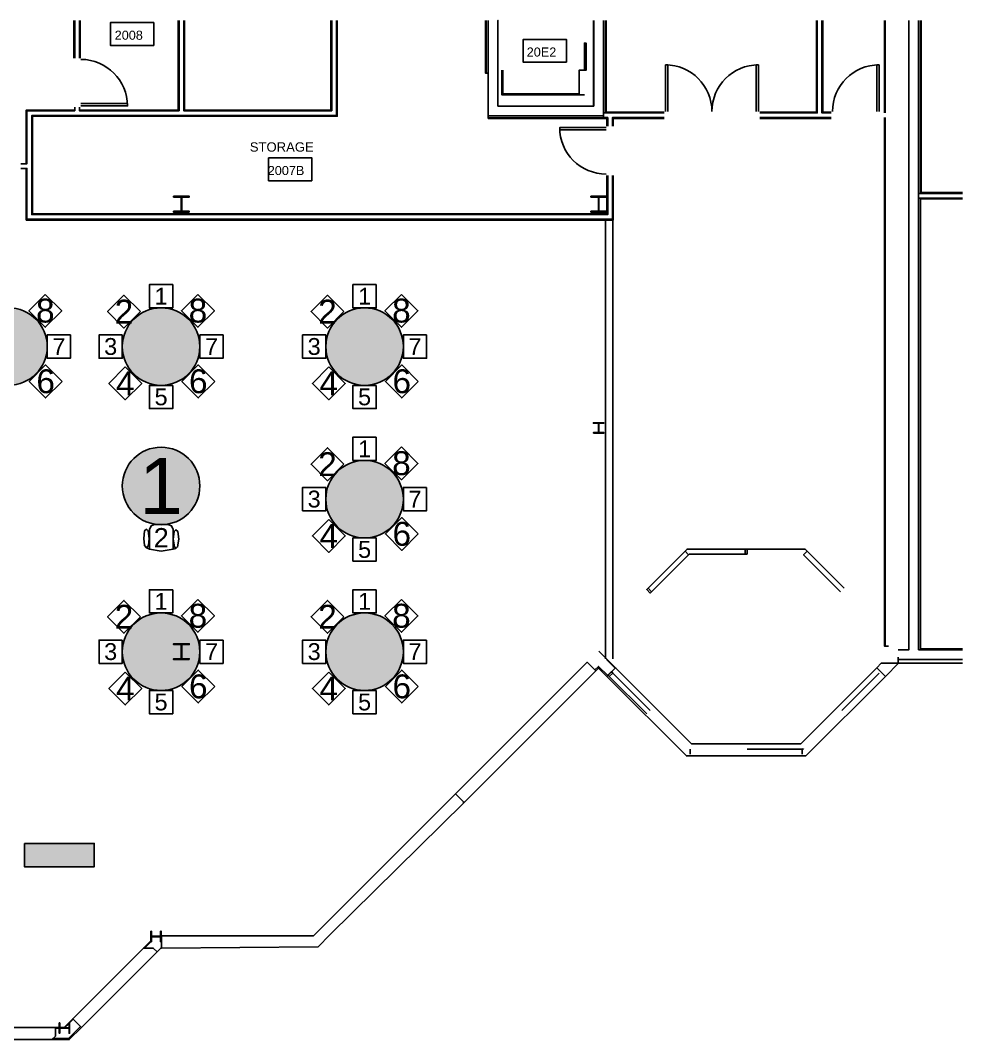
# Model space of a CAD drawing. Header units: metres. Extents: x -12.5 to 31.8, y -8.9 to 12.4.
# Drawn here: x 13.23 to 31.76, y -7.63 to 12.41 of the extents above; entities that cross this region are included whole.
import ezdxf

# ---------------------------------------------------------------- set-up
doc = ezdxf.new("R2010")
doc.units = ezdxf.units.M
doc.header["$MEASUREMENT"] = 0
for name, color, linetype in [('[labels]', 7, 'Continuous'), ('building', 7, 'Continuous'), ('building3', 7, 'Continuous'), ('Layer 14', 7, 'Continuous')]:
    doc.layers.add(name, color=color, linetype=linetype)
doc.styles.add('Arial', font='Arial.ttf')

msp = doc.modelspace()

# ---------------------------------------------------------------- hatches: boundary and pattern name
at = {"layer": 'Layer 14', "lineweight": 0, "true_color": 0xd5a6bd, "transparency": 33554687}
h = msp.add_hatch(color=9, dxfattribs=at)
edge = h.paths.add_edge_path(flags=0)
edge.add_ellipse((13, 6), major_axis=(0.762, 0), ratio=1, start_angle=0.0057, end_angle=360, ccw=False)
edge.add_line((13.762, 6), (13.762, 6))
h = msp.add_hatch(color=9, dxfattribs=at)
edge = h.paths.add_edge_path(flags=0)
edge.add_ellipse((16, 6), major_axis=(0.762, 0), ratio=1, start_angle=0.0057, end_angle=360, ccw=False)
edge.add_line((16.762, 6), (16.762, 6))
h = msp.add_hatch(color=9, dxfattribs=at)
edge = h.paths.add_edge_path(flags=0)
edge.add_ellipse((20, 6), major_axis=(0.762, 0), ratio=1, start_angle=0.0057, end_angle=360, ccw=False)
edge.add_line((20.762, 6), (20.762, 6))
h = msp.add_hatch(color=9, dxfattribs=at)
edge = h.paths.add_edge_path(flags=0)
edge.add_ellipse((16, 3.259), major_axis=(0.762, 0), ratio=1, start_angle=0.0057, end_angle=360, ccw=False)
edge.add_line((16.762, 3.259), (16.762, 3.259))
h = msp.add_hatch(color=9, dxfattribs=at)
edge = h.paths.add_edge_path(flags=0)
edge.add_ellipse((20, 3), major_axis=(0.762, 0), ratio=1, start_angle=0.0057, end_angle=360, ccw=False)
edge.add_line((20.762, 3), (20.762, 3))
h = msp.add_hatch(color=9, dxfattribs=at)
edge = h.paths.add_edge_path(flags=0)
edge.add_ellipse((16, 0), major_axis=(0.762, 0), ratio=1, start_angle=0.0057, end_angle=360, ccw=False)
edge.add_line((16.762, 0), (16.762, 0))
h = msp.add_hatch(color=9, dxfattribs=at)
edge = h.paths.add_edge_path(flags=0)
edge.add_ellipse((20, 0), major_axis=(0.762, 0), ratio=1, start_angle=0.0057, end_angle=360, ccw=False)
edge.add_line((20.762, 0), (20.762, 0))
at = {"layer": 'Layer 14', "lineweight": 0, "true_color": 0x9fc5e8, "transparency": 33554687}
h = msp.add_hatch(color=151, dxfattribs=at)
h.dxf.hatch_style = 1
h.paths.add_polyline_path([(13.314, -3.771), (14.686, -3.771), (14.686, -4.229), (13.314, -4.229)])

# ---------------------------------------------------------------- linework, layer by layer
at = {"layer": 'building', "color": 18, "lineweight": 25, "true_color": 0x000000}
for points in [[(24.779, 9.367), (24.779, 8.596), (13.456, 8.596), (13.456, 10.544), (19.446, 10.544), (19.446, 12.415)], [(13.472, 8.596), (13.472, 10.528), (19.462, 10.528), (19.462, 12.415)], [(14.288, 12.415), (14.288, 11.672)], [(14.304, 11.672), (14.304, 12.415)], [(14.396, 11.672), (14.396, 12.415)], [(16.354, 12.415), (16.354, 10.636), (14.396, 10.636), (14.396, 10.707)], [(14.412, 11.672), (14.412, 12.415)], [(16.338, 12.415), (16.338, 10.652), (14.412, 10.652)], [(16.446, 12.415), (16.446, 10.636), (19.354, 10.636), (19.354, 12.415)], [(19.338, 12.415), (19.338, 10.652), (16.462, 10.652), (16.462, 12.415)], [(22.379, 12.415), (22.379, 11.374), (22.43, 11.374)], [(22.392, 11.374), (22.392, 12.415)], [(22.43, 12.415), (22.43, 11.374), (22.43, 10.487), (24.746, 10.487), (24.746, 10.488)], [(24.505, 12.415), (24.505, 10.728), (22.62, 10.728), (22.62, 12.415), (22.62, 10.728), (24.5, 10.728), (24.5, 12.415)], [(24.779, 10.332), (24.779, 10.504), (24.695, 10.504), (24.695, 12.415)], [(24.733, 12.415), (24.733, 10.595)], [(24.746, 10.611), (24.746, 12.415)], [(28.899, 12.415), (28.899, 10.595), (27.768, 10.595)], [(28.883, 12.415), (28.883, 10.611), (27.768, 10.611)], [(28.991, 12.415), (28.991, 10.595), (29.174, 10.595)], [(29.174, 10.611), (29.007, 10.611), (29.007, 12.415)], [(30.223, 10.595), (30.223, 10.611), (30.223, 12.415)], [(30.236, 12.415), (30.236, 10.595)], [(30.7, 12.415), (30.7, 0.07), (30.7, 0.038), (30.49, 0.038)], [(31.755, 0.038), (30.89, 0.038), (30.89, 12.415)], [(30.928, 9.011), (30.928, 12.415)], [(30.941, 9.027), (30.941, 12.415)], [(24.322, 11.967), (24.354, 11.967), (24.322, 11.967), (24.322, 11.434), (24.217, 11.434), (24.217, 10.967), (22.717, 10.967), (22.717, 11.434)], [(24.354, 11.967), (24.354, 11.434), (24.322, 11.434)], [(24.322, 10.948), (22.698, 10.948), (22.698, 11.434)], [(25.913, 11.539), (25.913, 10.624)], [(25.913, 11.539), (25.958, 11.539), (25.958, 10.624)], [(27.743, 10.624), (27.743, 11.539), (27.698, 11.539), (27.698, 10.624)], [(30.114, 10.624), (30.114, 11.539), (30.069, 11.539), (30.069, 10.624)], [(13.24, 9.596), (13.364, 9.596), (13.364, 10.636), (14.304, 10.636), (14.304, 10.707)], [(14.288, 10.652), (13.348, 10.652), (13.348, 9.612)], [(14.425, 10.732), (15.34, 10.732), (15.34, 10.777), (14.425, 10.777)], [(24.695, 10.538), (22.43, 10.538)], [(24.733, 10.504), (24.733, 10.5), (22.43, 10.5)], [(25.888, 10.595), (24.695, 10.595)], [(25.888, 10.611), (24.746, 10.611), (24.746, 10.595)], [(24.746, 10.504), (24.746, 10.488), (24.763, 10.488), (24.763, 10.332)], [(24.871, 10.332), (24.871, 10.504), (25.888, 10.504)], [(24.887, 10.332), (24.887, 10.488), (25.888, 10.488)], [(29.174, 10.504), (27.768, 10.504)], [(27.768, 10.488), (29.174, 10.488)], [(30.297, 0.108), (30.223, 0.108), (30.223, 10.488), (30.223, 10.504)], [(30.236, 10.504), (30.236, 0.108)], [(24.75, 10.307), (23.835, 10.307), (23.835, 10.262), (24.75, 10.262)], [(24.871, 9.367), (24.871, 8.504), (13.364, 8.504), (13.364, 9.504), (13.24, 9.504)], [(13.348, 9.488), (13.348, 8.488)], [(13.348, 8.697), (13.348, 8.488), (24.887, 8.488), (24.887, 9.367)], [(24.763, 9.367), (24.763, 8.612), (13.472, 8.612), (13.472, 8.697)], [(31.755, 9.027), (30.941, 9.027), (30.941, 9.011)], [(30.89, 9.011), (31.755, 9.011)], [(30.89, 8.919), (31.755, 8.919)], [(31.755, 0.057), (30.928, 0.057), (30.928, 8.919)], [(30.941, 8.903), (31.755, 8.903)], [(13.364, 8.504), (13.364, 8.697)], [(13.456, 8.596), (13.456, 8.697)], [(24.738, -0.139), (24.738, 8.488)], [(24.883, -0.139), (24.883, 8.488)], [(24.591, 4.297), (24.604, 4.31)], [(26.299, 1.977), (26.34, 2.018), (26.399, 2.018), (27.481, 2.018)], [(27.519, 2.018), (28.601, 2.018), (28.66, 2.018), (28.701, 1.977)], [(25.572, 1.25), (26.299, 1.977), (26.369, 1.906), (25.643, 1.18)], [(26.369, 1.906), (26.381, 1.919), (26.399, 1.919), (27.481, 1.919)], [(29.357, 1.18), (28.631, 1.906), (28.701, 1.977), (29.428, 1.25)], [(24.762, -0.485), (24.933, -0.315), (24.606, 0.012)], [(24.923, -0.324), (24.753, -0.154)], [(30.49, -0.108), (30.49, -0.228), (30.154, -0.228), (30.067, -0.315), (28.573, -1.809), (26.427, -1.809), (24.933, -0.315)], [(31.755, -0.152), (30.49, -0.152)], [(21.785, -2.797), (24.376, -0.206), (24.547, -0.377)], [(30.238, -0.485), (28.673, -2.05), (26.327, -2.05), (24.762, -0.485), (24.6, -0.323), (24.547, -0.377), (21.956, -2.967), (21.933, -2.945)], [(24.529, -0.359), (24.6, -0.288), (24.78, -0.468)], [(30.067, -0.315), (30.238, -0.485), (30.495, -0.228), (31.755, -0.228)], [(25.545, -1.224), (24.811, -0.49)], [(25.616, -1.153), (24.882, -0.419)], [(29.384, -1.153), (30.118, -0.419)], [(26.399, -2.018), (26.399, -1.919)], [(27.519, -1.919), (28.601, -1.919)], [(28.601, -1.919), (28.601, -2.018)], [(28.619, -1.919), (28.601, -1.919)], [(28.631, -1.906), (28.619, -1.919)], [(19.32, -5.567), (21.956, -2.967), (21.785, -2.797), (19.168, -5.415)], [(13.998, -7.387), (13.925, -7.387), (13.925, -7.557), (13.854, -7.628), (14.194, -7.628), (14.435, -7.388), (14.264, -7.217), (15.654, -5.828), (15.845, -5.828), (15.92, -5.903), (15.994, -5.828), (16.009, -5.828), (16.009, -5.587), (18.825, -5.587)], [(15.672, -5.828), (15.799, -5.702), (15.809, -5.702), (15.809, -5.604), (15.991, -5.604), (15.991, -5.702), (16.002, -5.702), (16.002, -5.498), (15.991, -5.498), (15.991, -5.596), (15.809, -5.596), (15.809, -5.498), (15.799, -5.498), (15.799, -5.702)], [(19.32, -5.567), (19.085, -5.803), (16.009, -5.828)], [(19.168, -5.415), (18.995, -5.587), (18.825, -5.587)], [(8.802, -5.683), (8.946, -5.828), (10.335, -7.217), (10.165, -7.388), (10.406, -7.628), (10.746, -7.628), (10.675, -7.557), (10.675, -7.387), (13.925, -7.387)], [(15.799, -5.683), (15.654, -5.828)], [(15.92, -5.903), (14.435, -7.387)], [(13.998, -7.4), (13.925, -7.4)], [(14.201, -7.298), (14.191, -7.298), (14.191, -7.396), (14.009, -7.396), (14.009, -7.298), (13.998, -7.298), (13.998, -7.502), (14.009, -7.502), (14.009, -7.404), (14.191, -7.404), (14.191, -7.502), (14.201, -7.502), (14.201, -7.298), (14.274, -7.226)], [(14.264, -7.217), (14.095, -7.387), (14.009, -7.387)], [(14.104, -7.396), (14.191, -7.309)], [(14.159, -7.628), (14.417, -7.37)], [(14.184, -7.603), (13.879, -7.603)], [(13.854, -7.628), (10.746, -7.628)]]:
    msp.add_lwpolyline(points, dxfattribs=at)
for points in [[(15.855, 11.922), (15.855, 12.372), (15.005, 12.372), (15.005, 11.922)], [(23.969, 11.591), (23.969, 12.041), (23.119, 12.041), (23.119, 11.591)], [(18.964, 9.261), (18.964, 9.711), (18.114, 9.711), (18.114, 9.261)], [(16.553, 8.643), (16.553, 8.661), (16.406, 8.661), (16.406, 8.939), (16.553, 8.939), (16.553, 8.957), (16.247, 8.957), (16.247, 8.939), (16.394, 8.939), (16.394, 8.661), (16.247, 8.661), (16.247, 8.643)], [(24.753, 8.644), (24.753, 8.661), (24.605, 8.661), (24.605, 8.939), (24.753, 8.939), (24.753, 8.956), (24.448, 8.956), (24.448, 8.939), (24.595, 8.939), (24.595, 8.661), (24.448, 8.661), (24.448, 8.644)], [(24.498, 4.297), (24.702, 4.297), (24.702, 4.31), (24.604, 4.31), (24.604, 4.491), (24.702, 4.491), (24.702, 4.503), (24.498, 4.503), (24.498, 4.491), (24.596, 4.491), (24.596, 4.31), (24.498, 4.31)], [(27.481, 1.919), (27.481, 2.018), (27.519, 2.018), (27.519, 1.919)], [(25.572, 1.25), (25.643, 1.18), (25.616, 1.153), (25.545, 1.224)], [(16.552, -0.156), (16.552, -0.139), (16.405, -0.139), (16.405, 0.139), (16.552, 0.139), (16.552, 0.156), (16.247, 0.156), (16.247, 0.139), (16.395, 0.139), (16.395, -0.139), (16.247, -0.139), (16.247, -0.156)], [(24.811, -0.49), (24.882, -0.419), (24.855, -0.392), (24.784, -0.463)]]:
    msp.add_lwpolyline(points, close=True, dxfattribs=at)
for centre, start, end in [((14.425, 10.732), 0, 90), ((25.913, 10.624), 0, 90), ((27.743, 10.624), 90, 180), ((30.114, 10.624), 90, 180), ((24.75, 10.307), 180, -90)]:
    msp.add_arc(centre, 0.915, start, end, dxfattribs=at)
at = {"layer": 'building3', "color": 18, "lineweight": 25, "true_color": 0x000000}
for points in [[(24.779, 9.367), (24.779, 8.596), (13.456, 8.596), (13.456, 10.544), (19.446, 10.544), (19.446, 12.415)], [(13.472, 8.596), (13.472, 10.528), (19.462, 10.528), (19.462, 12.415)], [(14.288, 12.415), (14.288, 11.672)], [(14.304, 11.672), (14.304, 12.415)], [(14.396, 11.672), (14.396, 12.415)], [(16.354, 12.415), (16.354, 10.636), (14.396, 10.636), (14.396, 10.707)], [(14.412, 11.672), (14.412, 12.415)], [(16.338, 12.415), (16.338, 10.652), (14.412, 10.652)], [(16.446, 12.415), (16.446, 10.636), (19.354, 10.636), (19.354, 12.415)], [(19.338, 12.415), (19.338, 10.652), (16.462, 10.652), (16.462, 12.415)], [(22.379, 12.415), (22.379, 11.374), (22.43, 11.374)], [(22.392, 11.374), (22.392, 12.415)], [(22.43, 12.415), (22.43, 11.374), (22.43, 10.487), (24.746, 10.487), (24.746, 10.488)], [(24.505, 12.415), (24.505, 10.728), (22.62, 10.728), (22.62, 12.415), (22.62, 10.728), (24.5, 10.728), (24.5, 12.415)], [(24.779, 10.332), (24.779, 10.504), (24.695, 10.504), (24.695, 12.415)], [(24.733, 12.415), (24.733, 10.595)], [(24.746, 10.611), (24.746, 12.415)], [(28.899, 12.415), (28.899, 10.595), (27.768, 10.595)], [(28.883, 12.415), (28.883, 10.611), (27.768, 10.611)], [(28.991, 12.415), (28.991, 10.595), (29.174, 10.595)], [(29.174, 10.611), (29.007, 10.611), (29.007, 12.415)], [(30.223, 10.595), (30.223, 10.611), (30.223, 12.415)], [(30.236, 12.415), (30.236, 10.595)], [(30.7, 12.415), (30.7, 0.07), (30.7, 0.038), (30.49, 0.038)], [(31.755, 0.038), (30.89, 0.038), (30.89, 12.415)], [(30.928, 9.011), (30.928, 12.415)], [(30.941, 9.027), (30.941, 12.415)], [(24.322, 11.967), (24.354, 11.967), (24.322, 11.967), (24.322, 11.434), (24.217, 11.434), (24.217, 10.967), (22.717, 10.967), (22.717, 11.434)], [(24.354, 11.967), (24.354, 11.434), (24.322, 11.434)], [(24.322, 10.948), (22.698, 10.948), (22.698, 11.434)], [(25.913, 11.539), (25.913, 10.624)], [(25.913, 11.539), (25.958, 11.539), (25.958, 10.624)], [(27.743, 10.624), (27.743, 11.539), (27.698, 11.539), (27.698, 10.624)], [(30.114, 10.624), (30.114, 11.539), (30.069, 11.539), (30.069, 10.624)], [(13.24, 9.596), (13.364, 9.596), (13.364, 10.636), (14.304, 10.636), (14.304, 10.707)], [(14.288, 10.652), (13.348, 10.652), (13.348, 9.612)], [(14.425, 10.732), (15.34, 10.732), (15.34, 10.777), (14.425, 10.777)], [(24.695, 10.538), (22.43, 10.538)], [(24.733, 10.504), (24.733, 10.5), (22.43, 10.5)], [(25.888, 10.595), (24.695, 10.595)], [(25.888, 10.611), (24.746, 10.611), (24.746, 10.595)], [(24.746, 10.504), (24.746, 10.488), (24.763, 10.488), (24.763, 10.332)], [(24.871, 10.332), (24.871, 10.504), (25.888, 10.504)], [(24.887, 10.332), (24.887, 10.488), (25.888, 10.488)], [(29.174, 10.504), (27.768, 10.504)], [(27.768, 10.488), (29.174, 10.488)], [(30.297, 0.108), (30.223, 0.108), (30.223, 10.488), (30.223, 10.504)], [(30.236, 10.504), (30.236, 0.108)], [(24.75, 10.307), (23.835, 10.307), (23.835, 10.262), (24.75, 10.262)], [(24.871, 9.367), (24.871, 8.504), (13.364, 8.504), (13.364, 9.504), (13.24, 9.504)], [(13.348, 9.488), (13.348, 8.488)], [(13.348, 8.697), (13.348, 8.488), (24.887, 8.488), (24.887, 9.367)], [(24.763, 9.367), (24.763, 8.612), (13.472, 8.612), (13.472, 8.697)], [(31.755, 9.027), (30.941, 9.027), (30.941, 9.011)], [(30.89, 9.011), (31.755, 9.011)], [(30.89, 8.919), (31.755, 8.919)], [(31.755, 0.057), (30.928, 0.057), (30.928, 8.919)], [(30.941, 8.903), (31.755, 8.903)], [(13.364, 8.504), (13.364, 8.697)], [(13.456, 8.596), (13.456, 8.697)], [(24.738, -0.139), (24.738, 8.488)], [(24.883, -0.139), (24.883, 8.488)], [(24.591, 4.297), (24.604, 4.31)], [(26.299, 1.977), (26.34, 2.018), (26.399, 2.018), (27.481, 2.018)], [(27.519, 2.018), (28.601, 2.018), (28.66, 2.018), (28.701, 1.977)], [(25.572, 1.25), (26.299, 1.977), (26.369, 1.906), (25.643, 1.18)], [(26.369, 1.906), (26.381, 1.919), (26.399, 1.919), (27.481, 1.919)], [(29.357, 1.18), (28.631, 1.906), (28.701, 1.977), (29.428, 1.25)], [(24.762, -0.485), (24.933, -0.315), (24.606, 0.012)], [(24.923, -0.324), (24.753, -0.154)], [(30.49, -0.108), (30.49, -0.228), (30.154, -0.228), (30.067, -0.315), (28.573, -1.809), (26.427, -1.809), (24.933, -0.315)], [(31.755, -0.152), (30.49, -0.152)], [(21.785, -2.797), (24.376, -0.206), (24.547, -0.377)], [(30.238, -0.485), (28.673, -2.05), (26.327, -2.05), (24.762, -0.485), (24.6, -0.323), (24.547, -0.377), (21.956, -2.967), (21.933, -2.945)], [(24.529, -0.359), (24.6, -0.288), (24.78, -0.468)], [(30.067, -0.315), (30.238, -0.485), (30.495, -0.228), (31.755, -0.228)], [(25.545, -1.224), (24.811, -0.49)], [(25.616, -1.153), (24.882, -0.419)], [(29.384, -1.153), (30.118, -0.419)], [(26.399, -2.018), (26.399, -1.919)], [(27.519, -1.919), (28.601, -1.919)], [(28.601, -1.919), (28.601, -2.018)], [(28.619, -1.919), (28.601, -1.919)], [(28.631, -1.906), (28.619, -1.919)], [(19.32, -5.567), (21.956, -2.967), (21.785, -2.797), (19.168, -5.415)], [(13.998, -7.387), (13.925, -7.387), (13.925, -7.557), (13.854, -7.628), (14.194, -7.628), (14.435, -7.388), (14.264, -7.217), (15.654, -5.828), (15.845, -5.828), (15.92, -5.903), (15.994, -5.828), (16.009, -5.828), (16.009, -5.587), (18.825, -5.587)], [(15.672, -5.828), (15.799, -5.702), (15.809, -5.702), (15.809, -5.604), (15.991, -5.604), (15.991, -5.702), (16.002, -5.702), (16.002, -5.498), (15.991, -5.498), (15.991, -5.596), (15.809, -5.596), (15.809, -5.498), (15.799, -5.498), (15.799, -5.702)], [(19.32, -5.567), (19.085, -5.803), (16.009, -5.828)], [(19.168, -5.415), (18.995, -5.587), (18.825, -5.587)], [(8.802, -5.683), (8.946, -5.828), (10.335, -7.217), (10.165, -7.388), (10.406, -7.628), (10.746, -7.628), (10.675, -7.557), (10.675, -7.387), (13.925, -7.387)], [(15.799, -5.683), (15.654, -5.828)], [(15.92, -5.903), (14.435, -7.387)], [(13.998, -7.4), (13.925, -7.4)], [(14.201, -7.298), (14.191, -7.298), (14.191, -7.396), (14.009, -7.396), (14.009, -7.298), (13.998, -7.298), (13.998, -7.502), (14.009, -7.502), (14.009, -7.404), (14.191, -7.404), (14.191, -7.502), (14.201, -7.502), (14.201, -7.298), (14.274, -7.226)], [(14.264, -7.217), (14.095, -7.387), (14.009, -7.387)], [(14.104, -7.396), (14.191, -7.309)], [(14.159, -7.628), (14.417, -7.37)], [(14.184, -7.603), (13.879, -7.603)], [(13.854, -7.628), (10.746, -7.628)]]:
    msp.add_lwpolyline(points, dxfattribs=at)
for points in [[(15.855, 11.922), (15.855, 12.372), (15.005, 12.372), (15.005, 11.922)], [(23.969, 11.591), (23.969, 12.041), (23.119, 12.041), (23.119, 11.591)], [(18.964, 9.261), (18.964, 9.711), (18.114, 9.711), (18.114, 9.261)], [(16.553, 8.643), (16.553, 8.661), (16.406, 8.661), (16.406, 8.939), (16.553, 8.939), (16.553, 8.957), (16.247, 8.957), (16.247, 8.939), (16.394, 8.939), (16.394, 8.661), (16.247, 8.661), (16.247, 8.643)], [(24.753, 8.644), (24.753, 8.661), (24.605, 8.661), (24.605, 8.939), (24.753, 8.939), (24.753, 8.956), (24.448, 8.956), (24.448, 8.939), (24.595, 8.939), (24.595, 8.661), (24.448, 8.661), (24.448, 8.644)], [(24.498, 4.297), (24.702, 4.297), (24.702, 4.31), (24.604, 4.31), (24.604, 4.491), (24.702, 4.491), (24.702, 4.503), (24.498, 4.503), (24.498, 4.491), (24.596, 4.491), (24.596, 4.31), (24.498, 4.31)], [(27.481, 1.919), (27.481, 2.018), (27.519, 2.018), (27.519, 1.919)], [(25.572, 1.25), (25.643, 1.18), (25.616, 1.153), (25.545, 1.224)], [(16.552, -0.156), (16.552, -0.139), (16.405, -0.139), (16.405, 0.139), (16.552, 0.139), (16.552, 0.156), (16.247, 0.156), (16.247, 0.139), (16.395, 0.139), (16.395, -0.139), (16.247, -0.139), (16.247, -0.156)], [(24.811, -0.49), (24.882, -0.419), (24.855, -0.392), (24.784, -0.463)]]:
    msp.add_lwpolyline(points, close=True, dxfattribs=at)
for centre, start, end in [((14.425, 10.732), 0, 90), ((25.913, 10.624), 0, 90), ((27.743, 10.624), 90, 180), ((30.114, 10.624), 90, 180), ((24.75, 10.307), 180, -90)]:
    msp.add_arc(centre, 0.915, start, end, dxfattribs=at)
at = {"layer": 'Layer 14', "color": 18, "lineweight": 25, "true_color": 0x000000}
for points in [[(16.229, 7.219), (15.771, 7.219), (15.771, 6.762), (16.229, 6.762)], [(20.229, 7.219), (19.771, 7.219), (19.771, 6.762), (20.229, 6.762)], [(13.724, 7.027), (13.401, 6.704), (13.724, 6.381), (14.047, 6.704)], [(16.724, 7.027), (16.401, 6.704), (16.724, 6.381), (17.047, 6.704)], [(20.724, 7.027), (20.401, 6.704), (20.724, 6.381), (21.047, 6.704)], [(15.593, 6.687), (15.27, 7.01), (14.947, 6.687), (15.27, 6.364)], [(19.593, 6.687), (19.27, 7.01), (18.947, 6.687), (19.27, 6.363)], [(14.219, 6.229), (13.762, 6.229), (13.762, 5.771), (14.219, 5.771)], [(15.238, 6.229), (14.781, 6.229), (14.781, 5.771), (15.238, 5.771)], [(17.219, 6.229), (16.762, 6.229), (16.762, 5.771), (17.219, 5.771)], [(19.238, 6.229), (18.781, 6.229), (18.781, 5.771), (19.238, 5.771)], [(21.219, 6.229), (20.762, 6.229), (20.762, 5.771), (21.219, 5.771)], [(14.054, 5.315), (13.731, 5.638), (13.408, 5.315), (13.731, 4.992)], [(17.054, 5.315), (16.731, 5.638), (16.408, 5.315), (16.731, 4.992)], [(21.054, 5.315), (20.731, 5.638), (20.408, 5.315), (20.731, 4.992)], [(15.296, 5.599), (14.973, 5.276), (15.296, 4.953), (15.619, 5.276)], [(19.296, 5.599), (18.973, 5.276), (19.296, 4.953), (19.619, 5.276)], [(16.229, 5.238), (15.771, 5.238), (15.771, 4.781), (16.229, 4.781)], [(20.229, 5.238), (19.771, 5.238), (19.771, 4.781), (20.229, 4.781)], [(20.229, 4.219), (19.771, 4.219), (19.771, 3.762), (20.229, 3.762)], [(19.593, 3.687), (19.27, 4.01), (18.947, 3.687), (19.27, 3.363)], [(20.724, 4.027), (20.401, 3.704), (20.724, 3.381), (21.047, 3.704)], [(19.238, 3.229), (18.781, 3.229), (18.781, 2.771), (19.238, 2.771)], [(21.219, 3.229), (20.762, 3.229), (20.762, 2.771), (21.219, 2.771)], [(21.054, 2.315), (20.731, 2.638), (20.408, 2.315), (20.731, 1.992)], [(19.296, 2.599), (18.973, 2.276), (19.296, 1.953), (19.619, 2.276)], [(20.229, 2.238), (19.771, 2.238), (19.771, 1.781), (20.229, 1.781)], [(16.229, 1.219), (15.771, 1.219), (15.771, 0.762), (16.229, 0.762)], [(20.229, 1.219), (19.771, 1.219), (19.771, 0.762), (20.229, 0.762)], [(15.593, 0.687), (15.27, 1.01), (14.947, 0.687), (15.27, 0.364)], [(16.724, 1.027), (16.401, 0.704), (16.724, 0.381), (17.047, 0.704)], [(19.593, 0.687), (19.27, 1.01), (18.947, 0.687), (19.27, 0.363)], [(20.724, 1.027), (20.401, 0.704), (20.724, 0.381), (21.047, 0.704)], [(15.238, 0.229), (14.781, 0.229), (14.781, -0.229), (15.238, -0.229)], [(17.219, 0.229), (16.762, 0.229), (16.762, -0.229), (17.219, -0.229)], [(19.238, 0.229), (18.781, 0.229), (18.781, -0.229), (19.238, -0.229)], [(21.219, 0.229), (20.762, 0.229), (20.762, -0.229), (21.219, -0.229)], [(15.296, -0.401), (14.973, -0.724), (15.296, -1.047), (15.619, -0.724)], [(17.054, -0.685), (16.731, -0.362), (16.408, -0.685), (16.731, -1.008)], [(19.296, -0.401), (18.973, -0.724), (19.296, -1.047), (19.619, -0.724)], [(21.054, -0.685), (20.731, -0.362), (20.408, -0.685), (20.731, -1.008)], [(16.229, -0.762), (15.771, -0.762), (15.771, -1.219), (16.229, -1.219)], [(20.229, -0.762), (19.771, -0.762), (19.771, -1.219), (20.229, -1.219)], [(13.314, -3.771), (14.686, -3.771), (14.686, -4.229), (13.314, -4.229)]]:
    msp.add_lwpolyline(points, close=True, dxfattribs=at)
msp.add_lwpolyline([(16.002, 1.979), (16.235, 2.015), (16.235, 2.401), (16.206, 2.473), (16.134, 2.503), (15.873, 2.503), (15.802, 2.473), (15.772, 2.401), (15.772, 2.015), (16.002, 1.979), (16.235, 2.015), (16.293, 2.03), (16.325, 2.059), (16.346, 2.214), (16.327, 2.365), (16.291, 2.397), (16.255, 2.366), (16.239, 2.213), (16.264, 2.06), (16.293, 2.03), (16.235, 2.015), (16.002, 1.979), (15.772, 2.015), (15.715, 2.041), (15.675, 2.088), (15.661, 2.224), (15.676, 2.378), (15.713, 2.407), (15.748, 2.376), (15.768, 2.224), (15.752, 2.089), (15.715, 2.041)], dxfattribs=at)
at = {"layer": 'Layer 14', "color": 18, "lineweight": 0, "true_color": 0x000000, "transparency": 33554687}
msp.add_lwpolyline([(13.314, -3.771), (14.686, -3.771), (14.686, -4.229), (13.314, -4.229)], close=True, dxfattribs=at)
at = {"layer": 'Layer 14', "color": 18, "lineweight": 25, "true_color": 0x000000}
for centre in [(13, 6), (16, 6), (20, 6), (16, 3.259), (20, 3), (16, 0), (20, 0)]:
    msp.add_ellipse(centre, major_axis=(0.762, 0), ratio=1, dxfattribs=at)

# ---------------------------------------------------------------- texts
at = {"layer": '[labels]', "color": 18, "true_color": 0x000000, "attachment_point": 5, "line_spacing_factor": 0.85, "style": 'Arial'}
for s, insert, char_height, width in [('1', (16, 6.991), 0.331, 0.4572), ('1', (20, 6.99), 0.331, 0.4572), ('8', (13.724, 6.704), 0.469, 0.64658), ('2', (15.27, 6.687), 0.469, 0.64658), ('8', (16.724, 6.704), 0.469, 0.64658), ('2', (19.27, 6.687), 0.469, 0.64658), ('8', (20.724, 6.704), 0.469, 0.64658), ('7', (13.991, 6), 0.331, 0.4572), ('3', (15.009, 6), 0.331, 0.4572), ('7', (16.991, 6), 0.331, 0.4572), ('3', (19.009, 6), 0.331, 0.4572), ('7', (20.991, 6), 0.331, 0.4572), ('6', (13.731, 5.315), 0.469, 0.64658), ('4', (15.296, 5.276), 0.469, 0.64658), ('6', (16.731, 5.315), 0.469, 0.64658), ('4', (19.296, 5.276), 0.469, 0.64658), ('6', (20.731, 5.315), 0.469, 0.64658), ('5', (16, 5.009), 0.331, 0.4572), ('5', (20, 5.009), 0.331, 0.4572), ('1', (20, 3.99), 0.331, 0.4572), ('1', (16, 3.259), 1.105, 1.524), ('2', (19.27, 3.687), 0.469, 0.64658), ('8', (20.724, 3.704), 0.469, 0.64658), ('3', (19.009, 3), 0.331, 0.4572), ('7', (20.991, 3), 0.331, 0.4572), ('2', (16.003, 2.241), 0.38, 0.6854), ('4', (19.296, 2.276), 0.469, 0.64658), ('6', (20.731, 2.315), 0.469, 0.64658), ('5', (20, 2.009), 0.331, 0.4572), ('1', (16, 0.991), 0.331, 0.4572), ('1', (20, 0.991), 0.331, 0.4572), ('2', (15.27, 0.687), 0.469, 0.64658), ('8', (16.724, 0.704), 0.469, 0.64658), ('2', (19.27, 0.687), 0.469, 0.64658), ('8', (20.724, 0.704), 0.469, 0.64658), ('3', (15.009, 0), 0.331, 0.4572), ('7', (16.991, 0), 0.331, 0.4572), ('3', (19.009, 0), 0.331, 0.4572), ('7', (20.991, 0), 0.331, 0.4572), ('4', (15.296, -0.724), 0.469, 0.64658), ('6', (16.731, -0.685), 0.469, 0.64658), ('4', (19.296, -0.724), 0.469, 0.64658), ('6', (20.731, -0.685), 0.469, 0.64658), ('5', (16, -0.991), 0.331, 0.4572), ('5', (20, -0.991), 0.331, 0.4572)]:
    msp.add_mtext(s, dxfattribs=dict(at, insert=insert, char_height=char_height, width=width))
at = {"layer": 'building', "color": 18, "true_color": 0x000000, "style": 'Arial'}
for s, height, p in [('2008', 0.1783, (15.088, 12.034)), ('20E2', 0.1783, (23.187, 11.703)), ('STORAGE', 0.1839, (17.744, 9.833)), ('2007B', 0.1783, (18.096, 9.373))]:
    msp.add_text(s, height=height, dxfattribs=at).set_placement(p)
at = {"layer": 'building3', "color": 18, "true_color": 0x000000, "style": 'Arial'}
for s, height, p in [('2008', 0.1783, (15.088, 12.034)), ('20E2', 0.1783, (23.187, 11.703)), ('STORAGE', 0.1839, (17.744, 9.833)), ('2007B', 0.1783, (18.096, 9.373))]:
    msp.add_text(s, height=height, dxfattribs=at).set_placement(p)

doc.saveas('drawing.dxf')
